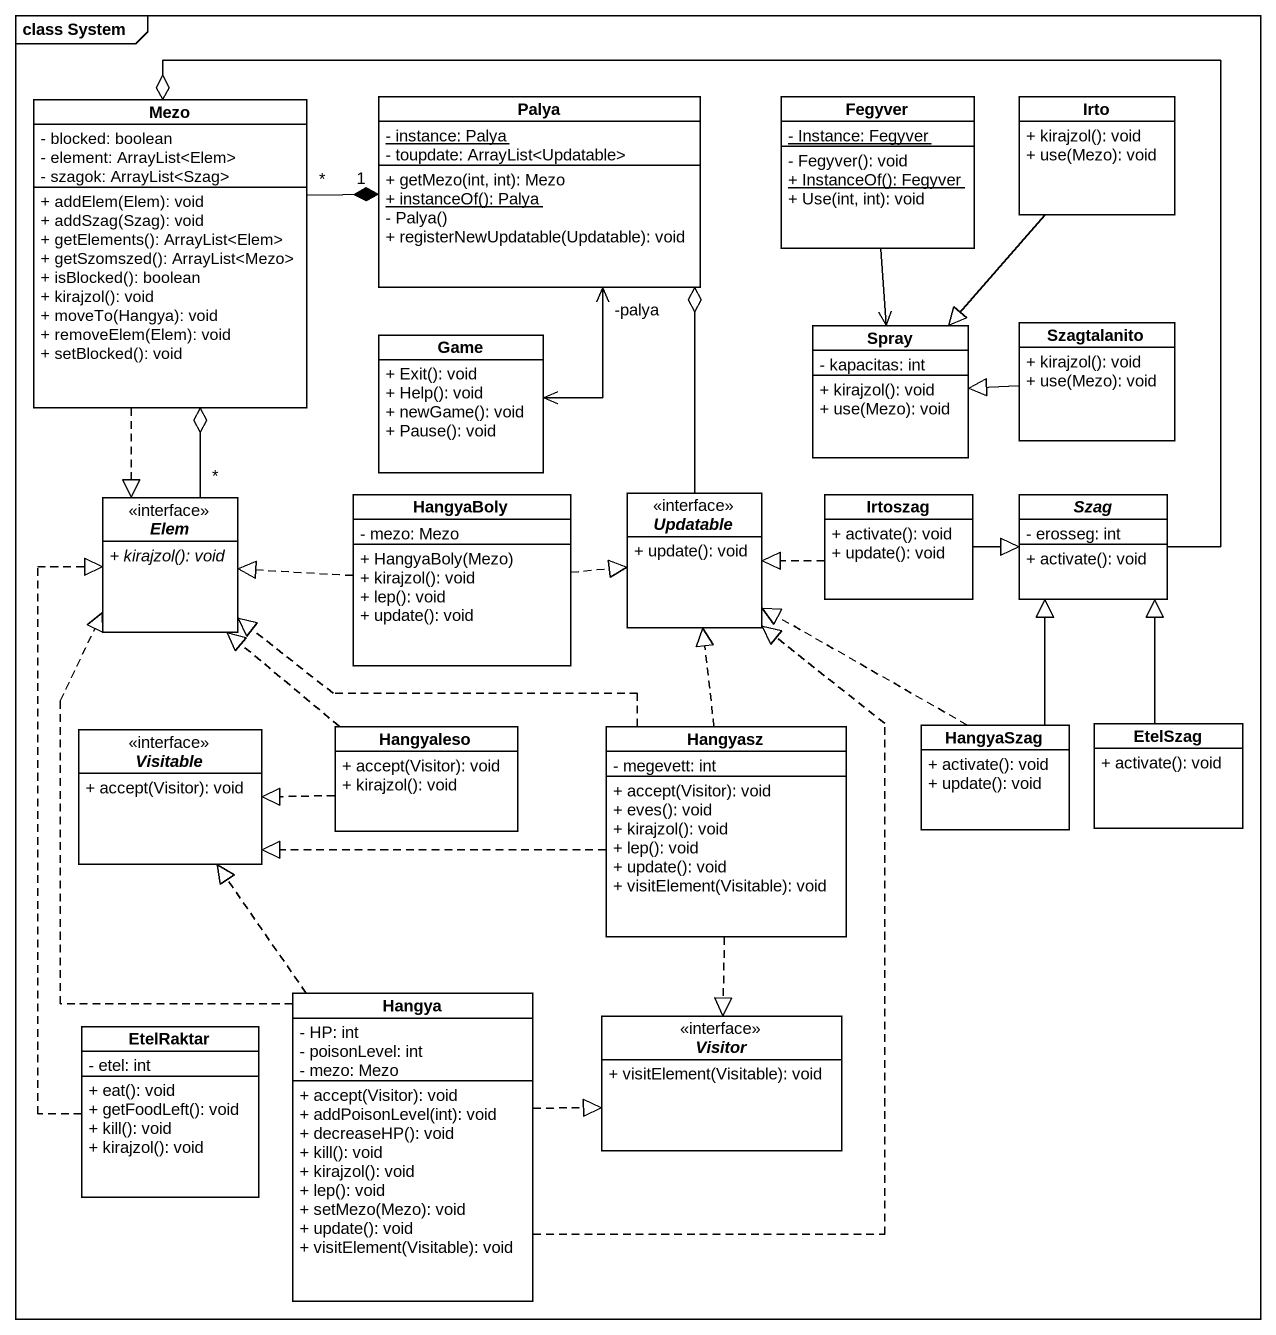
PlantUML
@startuml
mainframe class System
hide circle
hide empty members
skinparam classAttributeIconSize 0
class Palya #FFFFFF {
  {static} - instance: Palya
  - toupdate: ArrayList<Updatable>
  + getMezo(int, int): Mezo
  {static} + instanceOf(): Palya
  - Palya()
  + registerNewUpdatable(Updatable): void
}
class Fegyver #FFFFFF {
  {static} - Instance: Fegyver
  - Fegyver(): void
  {static} + InstanceOf(): Fegyver
  + Use(int, int): void
}
class Irto #FFFFFF {
  + kirajzol(): void
  + use(Mezo): void
}
class Mezo #FFFFFF {
  - blocked: boolean
  - element: ArrayList<Elem>
  - szagok: ArrayList<Szag>
  + addElem(Elem): void
  + addSzag(Szag): void
  + getElements(): ArrayList<Elem>
  + getSzomszed(): ArrayList<Mezo>
  + isBlocked(): boolean
  + kirajzol(): void
  + moveTo(Hangya): void
  + removeElem(Elem): void
  + setBlocked(): void
}
class Game #FFFFFF {
  + Exit(): void
  + Help(): void
  + newGame(): void
  + Pause(): void
}
class Spray #FFFFFF {
  - kapacitas: int
  + kirajzol(): void
  + use(Mezo): void
}
class Szagtalanito #FFFFFF {
  + kirajzol(): void
  + use(Mezo): void
}
interface Elem <<interface>> #FFFFFF {
  {abstract} + kirajzol(): void
}
class HangyaBoly #FFFFFF {
  - mezo: Mezo
  + HangyaBoly(Mezo)
  + kirajzol(): void
  + lep(): void
  + update(): void
}
interface Updatable <<interface>> #FFFFFF {
  + update(): void
}
class Irtoszag #FFFFFF {
  + activate(): void
  + update(): void
}
abstract class Szag #FFFFFF {
  - erosseg: int
  + activate(): void
}
interface Visitable <<interface>> #FFFFFF {
  + accept(Visitor): void
}
class Hangyaleso #FFFFFF {
  + accept(Visitor): void
  + kirajzol(): void
}
class Hangyasz #FFFFFF {
  - megevett: int
  + accept(Visitor): void
  + eves(): void
  + kirajzol(): void
  + lep(): void
  + update(): void
  + visitElement(Visitable): void
}
class HangyaSzag #FFFFFF {
  + activate(): void
  + update(): void
}
class EtelSzag #FFFFFF {
  + activate(): void
}
class EtelRaktar #FFFFFF {
  - etel: int
  + eat(): void
  + getFoodLeft(): void
  + kill(): void
  + kirajzol(): void
}
class Hangya #FFFFFF {
  - HP: int
  - poisonLevel: int
  - mezo: Mezo
  + accept(Visitor): void
  + addPoisonLevel(int): void
  + decreaseHP(): void
  + kill(): void
  + kirajzol(): void
  + lep(): void
  + setMezo(Mezo): void
  + update(): void
  + visitElement(Visitable): void
}
interface Visitor <<interface>> #FFFFFF {
  + visitElement(Visitable): void
}
Fegyver --> Spray
Irto --|> Spray
Mezo "*" -right-* "1" Palya
Mezo ..|> Elem
Game <-up-> "-palya" Palya
Szagtalanito -left-|> Spray
Elem "*" -up-o Mezo
HangyaBoly .left.|> Elem
HangyaBoly .right.|> Updatable
Updatable -up-o Palya
Irtoszag .left.|> Updatable
Irtoszag -right-|> Szag
Szag -left-o Mezo
Hangyaleso .up.|> Elem
Hangyaleso .left.|> Visitable
Hangyasz .left.|> Elem
Hangyasz .up.|> Updatable
Hangyasz .left.|> Visitable
Hangyasz ..|> Visitor
HangyaSzag .up.|> Updatable
HangyaSzag -up-|> Szag
EtelSzag -up-|> Szag
EtelRaktar .up.|> Elem
Hangya .up.|> Elem
Hangya .up.|> Updatable
Hangya .up.|> Visitable
Hangya .right.|> Visitor
@enduml
